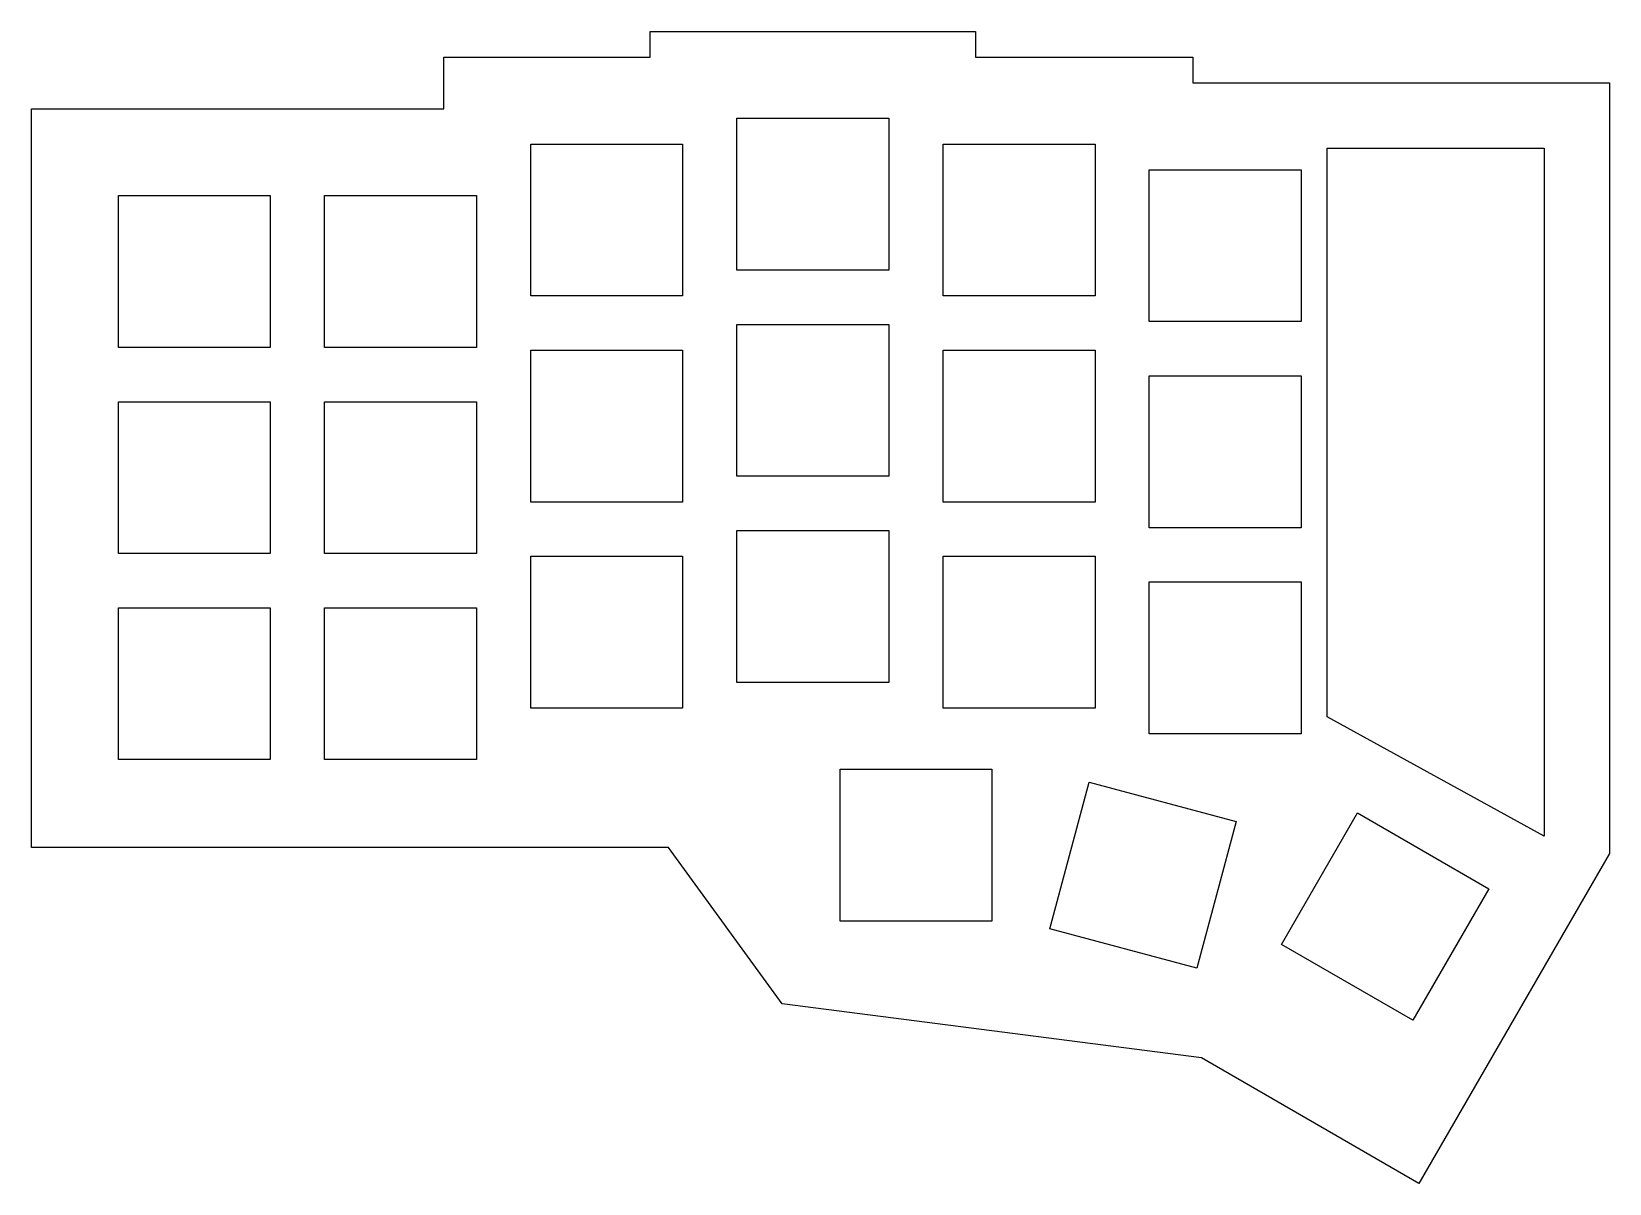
# Model space of a CAD drawing. Extents: x 0 to 146, y -109 to -3.
import ezdxf

# ---------------------------------------------------------------- set-up
doc = ezdxf.new("R2010")
doc.units = 0
doc.layers.add('Pocket005', color=7, linetype='CONTINUOUS')

msp = doc.modelspace()

# ---------------------------------------------------------------- linework, layer by layer
at = {"layer": 'Pocket005'}
for p, q in [((57.2297, -5.03922), (57.2297, -2.66922)), ((57.2297, -2.66922), (87.2297, -2.66922)), ((57.2297, -5.03922, 3), (57.2297, -2.66922, 3)), ((57.2297, -2.66922, 3), (87.2297, -2.66922, 3)), ((57.2297, -2.66922), (57.2297, -2.66922, 3)), ((57.2297, -5.03922), (57.2297, -2.66922)), ((57.2297, -5.03922, 3), (57.2297, -2.66922, 3)), ((57.2297, -2.66922), (57.2297, -2.66922, 3)), ((57.2297, -2.66922), (87.2297, -2.66922)), ((57.2297, -2.66922, 3), (87.2297, -2.66922, 3)), ((87.2297, -2.66922), (87.2297, -5.03922)), ((87.2297, -2.66922, 3), (87.2297, -5.03922, 3)), ((87.2297, -2.66922), (87.2297, -2.66922, 3)), ((87.2297, -2.66922), (87.2297, -2.66922, 3)), ((87.2297, -2.66922), (87.2297, -5.03922)), ((87.2297, -2.66922, 3), (87.2297, -5.03922, 3)), ((38.2297, -5.03922), (38.2297, -5.03922, 3)), ((38.2297, -9.78922), (38.2297, -5.03922)), ((38.2297, -9.78922, 3), (38.2297, -5.03922, 3)), ((38.2297, -9.78922), (38.2297, -5.03922)), ((38.2297, -5.03922), (57.2297, -5.03922)), ((38.2297, -9.78922, 3), (38.2297, -5.03922, 3)), ((38.2297, -5.03922, 3), (57.2297, -5.03922, 3)), ((38.2297, -5.03922), (38.2297, -5.03922, 3)), ((38.2297, -5.03922), (57.2297, -5.03922)), ((38.2297, -5.03922, 3), (57.2297, -5.03922, 3)), ((57.2297, -5.03922), (57.2297, -5.03922, 3)), ((57.2297, -5.03922), (57.2297, -5.03922, 3)), ((87.2297, -5.03922), (107.23, -5.03922)), ((87.2297, -5.03922, 3), (107.23, -5.03922, 3)), ((87.2297, -5.03922), (87.2297, -5.03922, 3)), ((87.2297, -5.03922), (87.2297, -5.03922, 3)), ((87.2297, -5.03922), (107.23, -5.03922)), ((87.2297, -5.03922, 3), (107.23, -5.03922, 3)), ((107.23, -5.03922), (107.23, -7.40922)), ((107.23, -5.03922, 3), (107.23, -7.40922, 3)), ((107.23, -5.03922), (107.23, -5.03922, 3)), ((107.23, -5.03922), (107.23, -5.03922, 3)), ((107.23, -5.03922), (107.23, -7.40922)), ((107.23, -5.03922, 3), (107.23, -7.40922, 3)), ((107.23, -7.40922), (145.634, -7.40922)), ((107.23, -7.40922, 3), (145.634, -7.40922, 3)), ((107.23, -7.40922), (107.23, -7.40922, 3)), ((107.23, -7.40922), (107.23, -7.40922, 3)), ((107.23, -7.40922), (145.634, -7.40922)), ((107.23, -7.40922, 3), (145.634, -7.40922, 3)), ((145.634, -7.40922), (145.634, -78.4547)), ((145.634, -7.40922, 3), (145.634, -78.4547, 3)), ((145.634, -7.40922), (145.634, -7.40922, 3)), ((145.634, -7.40922), (145.634, -78.4547)), ((145.634, -7.40922, 3), (145.634, -78.4547, 3)), ((145.634, -7.40922), (145.634, -7.40922, 3)), ((0.22967, -9.78922), (0.22967, -9.78922, 3)), ((0.22967, -9.78922), (38.2297, -9.78922)), ((0.22967, -9.78922, 3), (38.2297, -9.78922, 3)), ((0.22967, -9.78922), (0.22967, -9.78922, 3)), ((0.22967, -77.8892), (0.22967, -9.78922)), ((0.22967, -77.8892, 3), (0.22967, -9.78922, 3)), ((0.22967, -9.78922), (38.2297, -9.78922)), ((0.22967, -77.8892), (0.22967, -9.78922)), ((0.22967, -9.78922, 3), (38.2297, -9.78922, 3)), ((0.22967, -77.8892, 3), (0.22967, -9.78922, 3)), ((38.2297, -9.78922), (38.2297, -9.78922, 3)), ((38.2297, -9.78922), (38.2297, -9.78922, 3)), ((65.2297, -10.6692), (79.2297, -10.6692)), ((65.2297, -24.6692), (65.2297, -10.6692)), ((65.2297, -10.6692, 3), (79.2297, -10.6692, 3)), ((65.2297, -24.6692, 3), (65.2297, -10.6692, 3)), ((65.2297, -10.6692), (79.2297, -10.6692)), ((65.2297, -10.6692, 3), (79.2297, -10.6692, 3)), ((65.2297, -10.6692), (65.2297, -10.6692, 3)), ((65.2297, -24.6692), (65.2297, -10.6692)), ((65.2297, -10.6692), (65.2297, -10.6692, 3)), ((65.2297, -24.6692, 3), (65.2297, -10.6692, 3)), ((79.2297, -10.6692), (79.2297, -24.6692)), ((79.2297, -10.6692, 3), (79.2297, -24.6692, 3)), ((79.2297, -10.6692), (79.2297, -10.6692, 3)), ((79.2297, -10.6692), (79.2297, -24.6692)), ((79.2297, -10.6692, 3), (79.2297, -24.6692, 3)), ((79.2297, -10.6692), (79.2297, -10.6692, 3)), ((46.2297, -13.0392), (60.2297, -13.0392)), ((46.2297, -27.0392), (46.2297, -13.0392)), ((46.2297, -13.0392, 3), (60.2297, -13.0392, 3)), ((46.2297, -27.0392, 3), (46.2297, -13.0392, 3)), ((46.2297, -13.0392), (60.2297, -13.0392)), ((46.2297, -13.0392, 3), (60.2297, -13.0392, 3)), ((46.2297, -13.0392), (46.2297, -13.0392, 3)), ((46.2297, -27.0392), (46.2297, -13.0392)), ((46.2297, -13.0392), (46.2297, -13.0392, 3)), ((46.2297, -27.0392, 3), (46.2297, -13.0392, 3)), ((60.2297, -13.0392), (60.2297, -27.0392)), ((60.2297, -13.0392, 3), (60.2297, -27.0392, 3)), ((60.2297, -13.0392), (60.2297, -13.0392, 3)), ((60.2297, -13.0392), (60.2297, -27.0392)), ((60.2297, -13.0392, 3), (60.2297, -27.0392, 3)), ((60.2297, -13.0392), (60.2297, -13.0392, 3)), ((84.2297, -13.0392), (98.2297, -13.0392)), ((84.2297, -27.0392), (84.2297, -13.0392)), ((84.2297, -13.0392, 3), (98.2297, -13.0392, 3)), ((84.2297, -27.0392, 3), (84.2297, -13.0392, 3)), ((84.2297, -13.0392), (98.2297, -13.0392)), ((84.2297, -13.0392, 3), (98.2297, -13.0392, 3)), ((84.2297, -13.0392), (84.2297, -13.0392, 3)), ((84.2297, -27.0392), (84.2297, -13.0392)), ((84.2297, -13.0392), (84.2297, -13.0392, 3)), ((84.2297, -27.0392, 3), (84.2297, -13.0392, 3)), ((98.2297, -13.0392), (98.2297, -27.0392)), ((98.2297, -13.0392, 3), (98.2297, -27.0392, 3)), ((98.2297, -13.0392), (98.2297, -13.0392, 3)), ((98.2297, -13.0392), (98.2297, -27.0392)), ((98.2297, -13.0392, 3), (98.2297, -27.0392, 3)), ((98.2297, -13.0392), (98.2297, -13.0392, 3)), ((119.634, -13.4092), (139.634, -13.4092)), ((119.634, -65.847), (119.634, -13.4092)), ((119.634, -13.4092, 3), (139.634, -13.4092, 3)), ((119.634, -65.847, 3), (119.634, -13.4092, 3)), ((119.634, -13.4092), (139.634, -13.4092)), ((119.634, -13.4092, 3), (139.634, -13.4092, 3)), ((119.634, -13.4092), (119.634, -13.4092, 3)), ((119.634, -65.847), (119.634, -13.4092)), ((119.634, -13.4092), (119.634, -13.4092, 3)), ((119.634, -65.847, 3), (119.634, -13.4092, 3)), ((139.634, -13.4092), (139.634, -76.847)), ((139.634, -13.4092, 3), (139.634, -76.847, 3)), ((139.634, -13.4092), (139.634, -13.4092, 3)), ((139.634, -13.4092), (139.634, -76.847)), ((139.634, -13.4092, 3), (139.634, -76.847, 3)), ((139.634, -13.4092), (139.634, -13.4092, 3)), ((103.23, -15.4092), (117.23, -15.4092)), ((103.23, -29.4092), (103.23, -15.4092)), ((103.23, -15.4092, 3), (117.23, -15.4092, 3)), ((103.23, -29.4092, 3), (103.23, -15.4092, 3)), ((103.23, -15.4092), (117.23, -15.4092)), ((103.23, -15.4092, 3), (117.23, -15.4092, 3)), ((103.23, -15.4092), (103.23, -15.4092, 3)), ((103.23, -29.4092), (103.23, -15.4092)), ((103.23, -15.4092), (103.23, -15.4092, 3)), ((103.23, -29.4092, 3), (103.23, -15.4092, 3)), ((117.23, -15.4092), (117.23, -29.4092)), ((117.23, -15.4092, 3), (117.23, -29.4092, 3)), ((117.23, -15.4092), (117.23, -15.4092, 3)), ((117.23, -15.4092), (117.23, -29.4092)), ((117.23, -15.4092, 3), (117.23, -29.4092, 3)), ((117.23, -15.4092), (117.23, -15.4092, 3)), ((8.22967, -17.7892), (22.2297, -17.7892)), ((8.22967, -31.7892), (8.22967, -17.7892)), ((8.22967, -17.7892, 3), (22.2297, -17.7892, 3)), ((8.22967, -31.7892, 3), (8.22967, -17.7892, 3)), ((8.22967, -17.7892), (22.2297, -17.7892)), ((8.22967, -17.7892, 3), (22.2297, -17.7892, 3)), ((8.22967, -17.7892), (8.22967, -17.7892, 3)), ((8.22967, -31.7892), (8.22967, -17.7892)), ((8.22967, -17.7892), (8.22967, -17.7892, 3)), ((8.22967, -31.7892, 3), (8.22967, -17.7892, 3)), ((22.2297, -17.7892), (22.2297, -31.7892)), ((22.2297, -17.7892, 3), (22.2297, -31.7892, 3)), ((22.2297, -17.7892), (22.2297, -17.7892, 3)), ((22.2297, -17.7892), (22.2297, -31.7892)), ((22.2297, -17.7892, 3), (22.2297, -31.7892, 3)), ((22.2297, -17.7892), (22.2297, -17.7892, 3)), ((27.2297, -17.7892), (41.2297, -17.7892)), ((27.2297, -31.7892), (27.2297, -17.7892)), ((27.2297, -17.7892, 3), (41.2297, -17.7892, 3)), ((27.2297, -31.7892, 3), (27.2297, -17.7892, 3)), ((27.2297, -17.7892), (41.2297, -17.7892)), ((27.2297, -17.7892, 3), (41.2297, -17.7892, 3)), ((27.2297, -17.7892), (27.2297, -17.7892, 3)), ((27.2297, -31.7892), (27.2297, -17.7892)), ((27.2297, -17.7892), (27.2297, -17.7892, 3)), ((27.2297, -31.7892, 3), (27.2297, -17.7892, 3)), ((41.2297, -17.7892), (41.2297, -31.7892)), ((41.2297, -17.7892, 3), (41.2297, -31.7892, 3)), ((41.2297, -17.7892), (41.2297, -17.7892, 3)), ((41.2297, -17.7892), (41.2297, -31.7892)), ((41.2297, -17.7892, 3), (41.2297, -31.7892, 3)), ((41.2297, -17.7892), (41.2297, -17.7892, 3)), ((79.2297, -24.6692), (65.2297, -24.6692)), ((79.2297, -24.6692, 3), (65.2297, -24.6692, 3)), ((65.2297, -24.6692), (65.2297, -24.6692, 3)), ((79.2297, -24.6692), (65.2297, -24.6692)), ((65.2297, -24.6692), (65.2297, -24.6692, 3)), ((79.2297, -24.6692, 3), (65.2297, -24.6692, 3)), ((79.2297, -24.6692), (79.2297, -24.6692, 3)), ((79.2297, -24.6692), (79.2297, -24.6692, 3)), ((60.2297, -27.0392), (46.2297, -27.0392)), ((60.2297, -27.0392, 3), (46.2297, -27.0392, 3)), ((46.2297, -27.0392), (46.2297, -27.0392, 3)), ((60.2297, -27.0392), (46.2297, -27.0392)), ((46.2297, -27.0392), (46.2297, -27.0392, 3)), ((60.2297, -27.0392, 3), (46.2297, -27.0392, 3)), ((60.2297, -27.0392), (60.2297, -27.0392, 3)), ((60.2297, -27.0392), (60.2297, -27.0392, 3)), ((98.2297, -27.0392), (84.2297, -27.0392)), ((98.2297, -27.0392, 3), (84.2297, -27.0392, 3)), ((84.2297, -27.0392), (84.2297, -27.0392, 3)), ((98.2297, -27.0392), (84.2297, -27.0392)), ((84.2297, -27.0392), (84.2297, -27.0392, 3)), ((98.2297, -27.0392, 3), (84.2297, -27.0392, 3)), ((98.2297, -27.0392), (98.2297, -27.0392, 3)), ((98.2297, -27.0392), (98.2297, -27.0392, 3)), ((65.2297, -29.6692), (79.2297, -29.6692)), ((65.2297, -43.6692), (65.2297, -29.6692)), ((65.2297, -29.6692, 3), (79.2297, -29.6692, 3)), ((65.2297, -43.6692, 3), (65.2297, -29.6692, 3)), ((65.2297, -29.6692), (79.2297, -29.6692)), ((65.2297, -29.6692, 3), (79.2297, -29.6692, 3)), ((65.2297, -29.6692), (65.2297, -29.6692, 3)), ((65.2297, -43.6692), (65.2297, -29.6692)), ((65.2297, -29.6692), (65.2297, -29.6692, 3)), ((65.2297, -43.6692, 3), (65.2297, -29.6692, 3)), ((79.2297, -29.6692), (79.2297, -43.6692)), ((79.2297, -29.6692, 3), (79.2297, -43.6692, 3)), ((79.2297, -29.6692), (79.2297, -29.6692, 3)), ((79.2297, -29.6692), (79.2297, -43.6692)), ((79.2297, -29.6692, 3), (79.2297, -43.6692, 3)), ((79.2297, -29.6692), (79.2297, -29.6692, 3)), ((117.23, -29.4092), (103.23, -29.4092)), ((117.23, -29.4092, 3), (103.23, -29.4092, 3)), ((103.23, -29.4092), (103.23, -29.4092, 3)), ((117.23, -29.4092), (103.23, -29.4092)), ((103.23, -29.4092), (103.23, -29.4092, 3)), ((117.23, -29.4092, 3), (103.23, -29.4092, 3)), ((117.23, -29.4092), (117.23, -29.4092, 3)), ((117.23, -29.4092), (117.23, -29.4092, 3)), ((22.2297, -31.7892), (8.22967, -31.7892)), ((22.2297, -31.7892, 3), (8.22967, -31.7892, 3)), ((8.22967, -31.7892), (8.22967, -31.7892, 3)), ((22.2297, -31.7892), (8.22967, -31.7892)), ((8.22967, -31.7892), (8.22967, -31.7892, 3)), ((22.2297, -31.7892, 3), (8.22967, -31.7892, 3)), ((22.2297, -31.7892), (22.2297, -31.7892, 3)), ((22.2297, -31.7892), (22.2297, -31.7892, 3)), ((41.2297, -31.7892), (27.2297, -31.7892)), ((41.2297, -31.7892, 3), (27.2297, -31.7892, 3)), ((27.2297, -31.7892), (27.2297, -31.7892, 3)), ((41.2297, -31.7892), (27.2297, -31.7892)), ((27.2297, -31.7892), (27.2297, -31.7892, 3)), ((41.2297, -31.7892, 3), (27.2297, -31.7892, 3)), ((41.2297, -31.7892), (41.2297, -31.7892, 3)), ((41.2297, -31.7892), (41.2297, -31.7892, 3)), ((46.2297, -32.0392), (60.2297, -32.0392)), ((46.2297, -46.0392), (46.2297, -32.0392)), ((46.2297, -32.0392, 3), (60.2297, -32.0392, 3)), ((46.2297, -46.0392, 3), (46.2297, -32.0392, 3)), ((46.2297, -32.0392), (60.2297, -32.0392)), ((46.2297, -32.0392, 3), (60.2297, -32.0392, 3)), ((46.2297, -32.0392), (46.2297, -32.0392, 3)), ((46.2297, -46.0392), (46.2297, -32.0392)), ((46.2297, -32.0392), (46.2297, -32.0392, 3)), ((46.2297, -46.0392, 3), (46.2297, -32.0392, 3)), ((60.2297, -32.0392), (60.2297, -46.0392)), ((60.2297, -32.0392, 3), (60.2297, -46.0392, 3)), ((60.2297, -32.0392), (60.2297, -32.0392, 3)), ((60.2297, -32.0392), (60.2297, -46.0392)), ((60.2297, -32.0392, 3), (60.2297, -46.0392, 3)), ((60.2297, -32.0392), (60.2297, -32.0392, 3)), ((84.2297, -32.0392), (98.2297, -32.0392)), ((84.2297, -46.0392), (84.2297, -32.0392)), ((84.2297, -32.0392, 3), (98.2297, -32.0392, 3)), ((84.2297, -46.0392, 3), (84.2297, -32.0392, 3)), ((84.2297, -32.0392), (98.2297, -32.0392)), ((84.2297, -32.0392, 3), (98.2297, -32.0392, 3)), ((84.2297, -32.0392), (84.2297, -32.0392, 3)), ((84.2297, -46.0392), (84.2297, -32.0392)), ((84.2297, -32.0392), (84.2297, -32.0392, 3)), ((84.2297, -46.0392, 3), (84.2297, -32.0392, 3)), ((98.2297, -32.0392), (98.2297, -46.0392)), ((98.2297, -32.0392, 3), (98.2297, -46.0392, 3)), ((98.2297, -32.0392), (98.2297, -32.0392, 3)), ((98.2297, -32.0392), (98.2297, -46.0392)), ((98.2297, -32.0392, 3), (98.2297, -46.0392, 3)), ((98.2297, -32.0392), (98.2297, -32.0392, 3)), ((103.23, -34.4092), (117.23, -34.4092)), ((103.23, -48.4092), (103.23, -34.4092)), ((103.23, -34.4092, 3), (117.23, -34.4092, 3)), ((103.23, -48.4092, 3), (103.23, -34.4092, 3)), ((103.23, -34.4092), (117.23, -34.4092)), ((103.23, -34.4092, 3), (117.23, -34.4092, 3)), ((103.23, -34.4092), (103.23, -34.4092, 3)), ((103.23, -48.4092), (103.23, -34.4092)), ((103.23, -34.4092), (103.23, -34.4092, 3)), ((103.23, -48.4092, 3), (103.23, -34.4092, 3)), ((117.23, -34.4092), (117.23, -48.4092)), ((117.23, -34.4092, 3), (117.23, -48.4092, 3)), ((117.23, -34.4092), (117.23, -34.4092, 3)), ((117.23, -34.4092), (117.23, -48.4092)), ((117.23, -34.4092, 3), (117.23, -48.4092, 3)), ((117.23, -34.4092), (117.23, -34.4092, 3)), ((8.22967, -36.7892), (22.2297, -36.7892)), ((8.22967, -50.7892), (8.22967, -36.7892)), ((8.22967, -36.7892, 3), (22.2297, -36.7892, 3)), ((8.22967, -50.7892, 3), (8.22967, -36.7892, 3)), ((8.22967, -36.7892), (22.2297, -36.7892)), ((8.22967, -36.7892, 3), (22.2297, -36.7892, 3)), ((8.22967, -36.7892), (8.22967, -36.7892, 3)), ((8.22967, -50.7892), (8.22967, -36.7892)), ((8.22967, -36.7892), (8.22967, -36.7892, 3)), ((8.22967, -50.7892, 3), (8.22967, -36.7892, 3)), ((22.2297, -36.7892), (22.2297, -50.7892)), ((22.2297, -36.7892, 3), (22.2297, -50.7892, 3)), ((22.2297, -36.7892), (22.2297, -36.7892, 3)), ((22.2297, -36.7892), (22.2297, -50.7892)), ((22.2297, -36.7892, 3), (22.2297, -50.7892, 3)), ((22.2297, -36.7892), (22.2297, -36.7892, 3)), ((27.2297, -36.7892), (41.2297, -36.7892)), ((27.2297, -50.7892), (27.2297, -36.7892)), ((27.2297, -36.7892, 3), (41.2297, -36.7892, 3)), ((27.2297, -50.7892, 3), (27.2297, -36.7892, 3)), ((27.2297, -36.7892), (41.2297, -36.7892)), ((27.2297, -36.7892, 3), (41.2297, -36.7892, 3)), ((27.2297, -36.7892), (27.2297, -36.7892, 3)), ((27.2297, -50.7892), (27.2297, -36.7892)), ((27.2297, -36.7892), (27.2297, -36.7892, 3)), ((27.2297, -50.7892, 3), (27.2297, -36.7892, 3)), ((41.2297, -36.7892), (41.2297, -50.7892)), ((41.2297, -36.7892, 3), (41.2297, -50.7892, 3)), ((41.2297, -36.7892), (41.2297, -36.7892, 3)), ((41.2297, -36.7892), (41.2297, -50.7892)), ((41.2297, -36.7892, 3), (41.2297, -50.7892, 3)), ((41.2297, -36.7892), (41.2297, -36.7892, 3)), ((79.2297, -43.6692), (65.2297, -43.6692)), ((79.2297, -43.6692, 3), (65.2297, -43.6692, 3)), ((65.2297, -43.6692), (65.2297, -43.6692, 3)), ((79.2297, -43.6692), (65.2297, -43.6692)), ((65.2297, -43.6692), (65.2297, -43.6692, 3)), ((79.2297, -43.6692, 3), (65.2297, -43.6692, 3)), ((79.2297, -43.6692), (79.2297, -43.6692, 3)), ((79.2297, -43.6692), (79.2297, -43.6692, 3)), ((60.2297, -46.0392), (46.2297, -46.0392)), ((60.2297, -46.0392, 3), (46.2297, -46.0392, 3)), ((46.2297, -46.0392), (46.2297, -46.0392, 3)), ((60.2297, -46.0392), (46.2297, -46.0392)), ((46.2297, -46.0392), (46.2297, -46.0392, 3)), ((60.2297, -46.0392, 3), (46.2297, -46.0392, 3)), ((60.2297, -46.0392), (60.2297, -46.0392, 3)), ((60.2297, -46.0392), (60.2297, -46.0392, 3)), ((98.2297, -46.0392), (84.2297, -46.0392)), ((98.2297, -46.0392, 3), (84.2297, -46.0392, 3)), ((84.2297, -46.0392), (84.2297, -46.0392, 3)), ((98.2297, -46.0392), (84.2297, -46.0392)), ((84.2297, -46.0392), (84.2297, -46.0392, 3)), ((98.2297, -46.0392, 3), (84.2297, -46.0392, 3)), ((98.2297, -46.0392), (98.2297, -46.0392, 3)), ((98.2297, -46.0392), (98.2297, -46.0392, 3)), ((65.2297, -48.6692), (79.2297, -48.6692)), ((65.2297, -62.6692), (65.2297, -48.6692)), ((65.2297, -48.6692, 3), (79.2297, -48.6692, 3)), ((65.2297, -62.6692, 3), (65.2297, -48.6692, 3)), ((65.2297, -48.6692), (79.2297, -48.6692)), ((65.2297, -48.6692, 3), (79.2297, -48.6692, 3)), ((65.2297, -48.6692), (65.2297, -48.6692, 3)), ((65.2297, -62.6692), (65.2297, -48.6692)), ((65.2297, -48.6692), (65.2297, -48.6692, 3)), ((65.2297, -62.6692, 3), (65.2297, -48.6692, 3)), ((79.2297, -48.6692), (79.2297, -62.6692)), ((79.2297, -48.6692, 3), (79.2297, -62.6692, 3)), ((79.2297, -48.6692), (79.2297, -48.6692, 3)), ((79.2297, -48.6692), (79.2297, -62.6692)), ((79.2297, -48.6692, 3), (79.2297, -62.6692, 3)), ((79.2297, -48.6692), (79.2297, -48.6692, 3)), ((117.23, -48.4092), (103.23, -48.4092)), ((117.23, -48.4092, 3), (103.23, -48.4092, 3)), ((103.23, -48.4092), (103.23, -48.4092, 3)), ((117.23, -48.4092), (103.23, -48.4092)), ((103.23, -48.4092), (103.23, -48.4092, 3)), ((117.23, -48.4092, 3), (103.23, -48.4092, 3)), ((117.23, -48.4092), (117.23, -48.4092, 3)), ((117.23, -48.4092), (117.23, -48.4092, 3)), ((22.2297, -50.7892), (8.22967, -50.7892)), ((22.2297, -50.7892, 3), (8.22967, -50.7892, 3)), ((8.22967, -50.7892), (8.22967, -50.7892, 3)), ((22.2297, -50.7892), (8.22967, -50.7892)), ((8.22967, -50.7892), (8.22967, -50.7892, 3)), ((22.2297, -50.7892, 3), (8.22967, -50.7892, 3)), ((22.2297, -50.7892), (22.2297, -50.7892, 3)), ((22.2297, -50.7892), (22.2297, -50.7892, 3)), ((41.2297, -50.7892), (27.2297, -50.7892)), ((41.2297, -50.7892, 3), (27.2297, -50.7892, 3)), ((27.2297, -50.7892), (27.2297, -50.7892, 3)), ((41.2297, -50.7892), (27.2297, -50.7892)), ((27.2297, -50.7892), (27.2297, -50.7892, 3)), ((41.2297, -50.7892, 3), (27.2297, -50.7892, 3)), ((41.2297, -50.7892), (41.2297, -50.7892, 3)), ((41.2297, -50.7892), (41.2297, -50.7892, 3)), ((46.2297, -51.0392), (60.2297, -51.0392)), ((46.2297, -65.0392), (46.2297, -51.0392)), ((46.2297, -51.0392, 3), (60.2297, -51.0392, 3)), ((46.2297, -65.0392, 3), (46.2297, -51.0392, 3)), ((46.2297, -51.0392), (60.2297, -51.0392)), ((46.2297, -51.0392, 3), (60.2297, -51.0392, 3)), ((46.2297, -51.0392), (46.2297, -51.0392, 3)), ((46.2297, -65.0392), (46.2297, -51.0392)), ((46.2297, -51.0392), (46.2297, -51.0392, 3)), ((46.2297, -65.0392, 3), (46.2297, -51.0392, 3)), ((60.2297, -51.0392), (60.2297, -65.0392)), ((60.2297, -51.0392, 3), (60.2297, -65.0392, 3)), ((60.2297, -51.0392), (60.2297, -51.0392, 3)), ((60.2297, -51.0392), (60.2297, -65.0392)), ((60.2297, -51.0392, 3), (60.2297, -65.0392, 3)), ((60.2297, -51.0392), (60.2297, -51.0392, 3)), ((84.2297, -51.0392), (98.2297, -51.0392)), ((84.2297, -65.0392), (84.2297, -51.0392)), ((84.2297, -51.0392, 3), (98.2297, -51.0392, 3)), ((84.2297, -65.0392, 3), (84.2297, -51.0392, 3)), ((84.2297, -51.0392), (98.2297, -51.0392)), ((84.2297, -51.0392, 3), (98.2297, -51.0392, 3)), ((84.2297, -51.0392), (84.2297, -51.0392, 3)), ((84.2297, -65.0392), (84.2297, -51.0392)), ((84.2297, -51.0392), (84.2297, -51.0392, 3)), ((84.2297, -65.0392, 3), (84.2297, -51.0392, 3)), ((98.2297, -51.0392), (98.2297, -65.0392)), ((98.2297, -51.0392, 3), (98.2297, -65.0392, 3)), ((98.2297, -51.0392), (98.2297, -51.0392, 3)), ((98.2297, -51.0392), (98.2297, -65.0392)), ((98.2297, -51.0392, 3), (98.2297, -65.0392, 3)), ((98.2297, -51.0392), (98.2297, -51.0392, 3)), ((103.23, -53.4092), (117.23, -53.4092)), ((103.23, -67.4092), (103.23, -53.4092)), ((103.23, -53.4092, 3), (117.23, -53.4092, 3)), ((103.23, -67.4092, 3), (103.23, -53.4092, 3)), ((103.23, -53.4092), (117.23, -53.4092)), ((103.23, -53.4092, 3), (117.23, -53.4092, 3)), ((103.23, -53.4092), (103.23, -53.4092, 3)), ((103.23, -67.4092), (103.23, -53.4092)), ((103.23, -53.4092), (103.23, -53.4092, 3)), ((103.23, -67.4092, 3), (103.23, -53.4092, 3)), ((117.23, -53.4092), (117.23, -67.4092)), ((117.23, -53.4092, 3), (117.23, -67.4092, 3)), ((117.23, -53.4092), (117.23, -53.4092, 3)), ((117.23, -53.4092), (117.23, -67.4092)), ((117.23, -53.4092, 3), (117.23, -67.4092, 3)), ((117.23, -53.4092), (117.23, -53.4092, 3)), ((8.22967, -55.7892), (22.2297, -55.7892)), ((8.22967, -69.7892), (8.22967, -55.7892)), ((8.22967, -55.7892, 3), (22.2297, -55.7892, 3)), ((8.22967, -69.7892, 3), (8.22967, -55.7892, 3)), ((8.22967, -55.7892), (22.2297, -55.7892)), ((8.22967, -55.7892, 3), (22.2297, -55.7892, 3)), ((8.22967, -55.7892), (8.22967, -55.7892, 3)), ((8.22967, -69.7892), (8.22967, -55.7892)), ((8.22967, -55.7892), (8.22967, -55.7892, 3)), ((8.22967, -69.7892, 3), (8.22967, -55.7892, 3)), ((22.2297, -55.7892), (22.2297, -69.7892)), ((22.2297, -55.7892, 3), (22.2297, -69.7892, 3)), ((22.2297, -55.7892), (22.2297, -55.7892, 3)), ((22.2297, -55.7892), (22.2297, -69.7892)), ((22.2297, -55.7892, 3), (22.2297, -69.7892, 3)), ((22.2297, -55.7892), (22.2297, -55.7892, 3)), ((27.2297, -55.7892), (41.2297, -55.7892)), ((27.2297, -69.7892), (27.2297, -55.7892)), ((27.2297, -55.7892, 3), (41.2297, -55.7892, 3)), ((27.2297, -69.7892, 3), (27.2297, -55.7892, 3)), ((27.2297, -55.7892), (41.2297, -55.7892)), ((27.2297, -55.7892, 3), (41.2297, -55.7892, 3)), ((27.2297, -55.7892), (27.2297, -55.7892, 3)), ((27.2297, -69.7892), (27.2297, -55.7892)), ((27.2297, -55.7892), (27.2297, -55.7892, 3)), ((27.2297, -69.7892, 3), (27.2297, -55.7892, 3)), ((41.2297, -55.7892), (41.2297, -69.7892)), ((41.2297, -55.7892, 3), (41.2297, -69.7892, 3)), ((41.2297, -55.7892), (41.2297, -55.7892, 3)), ((41.2297, -55.7892), (41.2297, -69.7892)), ((41.2297, -55.7892, 3), (41.2297, -69.7892, 3)), ((41.2297, -55.7892), (41.2297, -55.7892, 3)), ((79.2297, -62.6692), (65.2297, -62.6692)), ((79.2297, -62.6692, 3), (65.2297, -62.6692, 3)), ((65.2297, -62.6692), (65.2297, -62.6692, 3)), ((79.2297, -62.6692), (65.2297, -62.6692)), ((65.2297, -62.6692), (65.2297, -62.6692, 3)), ((79.2297, -62.6692, 3), (65.2297, -62.6692, 3)), ((79.2297, -62.6692), (79.2297, -62.6692, 3)), ((79.2297, -62.6692), (79.2297, -62.6692, 3)), ((60.2297, -65.0392), (46.2297, -65.0392)), ((60.2297, -65.0392, 3), (46.2297, -65.0392, 3)), ((46.2297, -65.0392), (46.2297, -65.0392, 3)), ((60.2297, -65.0392), (46.2297, -65.0392)), ((46.2297, -65.0392), (46.2297, -65.0392, 3)), ((60.2297, -65.0392, 3), (46.2297, -65.0392, 3)), ((60.2297, -65.0392), (60.2297, -65.0392, 3)), ((60.2297, -65.0392), (60.2297, -65.0392, 3)), ((98.2297, -65.0392), (84.2297, -65.0392)), ((98.2297, -65.0392, 3), (84.2297, -65.0392, 3)), ((84.2297, -65.0392), (84.2297, -65.0392, 3)), ((98.2297, -65.0392), (84.2297, -65.0392)), ((84.2297, -65.0392), (84.2297, -65.0392, 3)), ((98.2297, -65.0392, 3), (84.2297, -65.0392, 3)), ((98.2297, -65.0392), (98.2297, -65.0392, 3)), ((98.2297, -65.0392), (98.2297, -65.0392, 3)), ((139.634, -76.847), (119.634, -65.847)), ((139.634, -76.847, 3), (119.634, -65.847, 3)), ((139.634, -76.847), (119.634, -65.847)), ((119.634, -65.847), (119.634, -65.847, 3)), ((139.634, -76.847, 3), (119.634, -65.847, 3)), ((119.634, -65.847), (119.634, -65.847, 3)), ((117.23, -67.4092), (103.23, -67.4092)), ((117.23, -67.4092, 3), (103.23, -67.4092, 3)), ((103.23, -67.4092), (103.23, -67.4092, 3)), ((117.23, -67.4092), (103.23, -67.4092)), ((103.23, -67.4092), (103.23, -67.4092, 3)), ((117.23, -67.4092, 3), (103.23, -67.4092, 3)), ((117.23, -67.4092), (117.23, -67.4092, 3)), ((117.23, -67.4092), (117.23, -67.4092, 3)), ((22.2297, -69.7892), (8.22967, -69.7892)), ((22.2297, -69.7892, 3), (8.22967, -69.7892, 3)), ((8.22967, -69.7892), (8.22967, -69.7892, 3)), ((22.2297, -69.7892), (8.22967, -69.7892)), ((8.22967, -69.7892), (8.22967, -69.7892, 3)), ((22.2297, -69.7892, 3), (8.22967, -69.7892, 3)), ((22.2297, -69.7892), (22.2297, -69.7892, 3)), ((22.2297, -69.7892), (22.2297, -69.7892, 3)), ((41.2297, -69.7892), (27.2297, -69.7892)), ((41.2297, -69.7892, 3), (27.2297, -69.7892, 3)), ((27.2297, -69.7892), (27.2297, -69.7892, 3)), ((41.2297, -69.7892), (27.2297, -69.7892)), ((27.2297, -69.7892), (27.2297, -69.7892, 3)), ((41.2297, -69.7892, 3), (27.2297, -69.7892, 3)), ((41.2297, -69.7892), (41.2297, -69.7892, 3)), ((41.2297, -69.7892), (41.2297, -69.7892, 3)), ((74.7297, -70.6692), (88.7297, -70.6692)), ((74.7297, -84.6692), (74.7297, -70.6692)), ((74.7297, -70.6692, 3), (88.7297, -70.6692, 3)), ((74.7297, -84.6692, 3), (74.7297, -70.6692, 3)), ((74.7297, -70.6692), (88.7297, -70.6692)), ((74.7297, -70.6692, 3), (88.7297, -70.6692, 3)), ((74.7297, -70.6692), (74.7297, -70.6692, 3)), ((74.7297, -84.6692), (74.7297, -70.6692)), ((74.7297, -70.6692), (74.7297, -70.6692, 3)), ((74.7297, -84.6692, 3), (74.7297, -70.6692, 3)), ((88.7297, -70.6692), (88.7297, -84.6692)), ((88.7297, -70.6692, 3), (88.7297, -84.6692, 3)), ((88.7297, -70.6692), (88.7297, -70.6692, 3)), ((88.7297, -70.6692), (88.7297, -84.6692)), ((88.7297, -70.6692, 3), (88.7297, -84.6692, 3)), ((88.7297, -70.6692), (88.7297, -70.6692, 3)), ((94.0797, -85.3922), (97.7031, -71.8692)), ((94.0797, -85.3922, 3), (97.7031, -71.8692, 3)), ((94.0797, -85.3922), (97.7031, -71.8692)), ((94.0797, -85.3922, 3), (97.7031, -71.8692, 3)), ((97.7031, -71.8692), (111.226, -75.4927)), ((97.7031, -71.8692, 3), (111.226, -75.4927, 3)), ((97.7031, -71.8692), (111.226, -75.4927)), ((97.7031, -71.8692, 3), (111.226, -75.4927, 3)), ((97.7031, -71.8692), (97.7031, -71.8692, 3)), ((97.7031, -71.8692), (97.7031, -71.8692, 3)), ((111.226, -75.4927), (107.603, -89.0156)), ((111.226, -75.4927, 3), (107.603, -89.0156, 3)), ((111.226, -75.4927), (107.603, -89.0156)), ((111.226, -75.4927, 3), (107.603, -89.0156, 3)), ((111.226, -75.4927), (111.226, -75.4927, 3)), ((111.226, -75.4927), (111.226, -75.4927, 3)), ((115.403, -86.817), (122.403, -74.6927)), ((115.403, -86.817, 3), (122.403, -74.6927, 3)), ((115.403, -86.817), (122.403, -74.6927)), ((115.403, -86.817, 3), (122.403, -74.6927, 3)), ((122.403, -74.6927), (134.527, -81.6927)), ((122.403, -74.6927, 3), (134.527, -81.6927, 3)), ((122.403, -74.6927), (134.527, -81.6927)), ((122.403, -74.6927, 3), (134.527, -81.6927, 3)), ((122.403, -74.6927), (122.403, -74.6927, 3)), ((122.403, -74.6927), (122.403, -74.6927, 3)), ((139.634, -76.847), (139.634, -76.847, 3)), ((139.634, -76.847), (139.634, -76.847, 3)), ((0.22967, -77.8892), (0.22967, -77.8892, 3)), ((58.9245, -77.8892), (0.22967, -77.8892)), ((58.9245, -77.8892, 3), (0.22967, -77.8892, 3)), ((0.22967, -77.8892), (0.22967, -77.8892, 3)), ((58.9245, -77.8892), (0.22967, -77.8892)), ((58.9245, -77.8892, 3), (0.22967, -77.8892, 3)), ((69.3971, -92.2878), (58.9245, -77.8892)), ((69.3971, -92.2878, 3), (58.9245, -77.8892, 3)), ((58.9245, -77.8892), (58.9245, -77.8892, 3)), ((58.9245, -77.8892), (58.9245, -77.8892, 3)), ((69.3971, -92.2878), (58.9245, -77.8892)), ((69.3971, -92.2878, 3), (58.9245, -77.8892, 3)), ((145.634, -78.4547), (128.08, -108.859)), ((145.634, -78.4547, 3), (128.08, -108.859, 3)), ((145.634, -78.4547), (128.08, -108.859)), ((145.634, -78.4547, 3), (128.08, -108.859, 3)), ((145.634, -78.4547), (145.634, -78.4547, 3)), ((145.634, -78.4547), (145.634, -78.4547, 3)), ((134.527, -81.6927), (127.527, -93.817)), ((134.527, -81.6927, 3), (127.527, -93.817, 3)), ((134.527, -81.6927), (127.527, -93.817)), ((134.527, -81.6927, 3), (127.527, -93.817, 3)), ((134.527, -81.6927), (134.527, -81.6927, 3)), ((134.527, -81.6927), (134.527, -81.6927, 3)), ((88.7297, -84.6692), (74.7297, -84.6692)), ((88.7297, -84.6692, 3), (74.7297, -84.6692, 3)), ((74.7297, -84.6692), (74.7297, -84.6692, 3)), ((88.7297, -84.6692), (74.7297, -84.6692)), ((74.7297, -84.6692), (74.7297, -84.6692, 3)), ((88.7297, -84.6692, 3), (74.7297, -84.6692, 3)), ((88.7297, -84.6692), (88.7297, -84.6692, 3)), ((88.7297, -84.6692), (88.7297, -84.6692, 3)), ((107.603, -89.0156), (94.0797, -85.3922)), ((107.603, -89.0156, 3), (94.0797, -85.3922, 3)), ((94.0797, -85.3922), (94.0797, -85.3922, 3)), ((107.603, -89.0156), (94.0797, -85.3922)), ((94.0797, -85.3922), (94.0797, -85.3922, 3)), ((107.603, -89.0156, 3), (94.0797, -85.3922, 3)), ((127.527, -93.817), (115.403, -86.817)), ((127.527, -93.817, 3), (115.403, -86.817, 3)), ((115.403, -86.817), (115.403, -86.817, 3)), ((127.527, -93.817), (115.403, -86.817)), ((115.403, -86.817), (115.403, -86.817, 3)), ((127.527, -93.817, 3), (115.403, -86.817, 3)), ((107.603, -89.0156), (107.603, -89.0156, 3)), ((107.603, -89.0156), (107.603, -89.0156, 3)), ((108.046, -97.2921), (69.3971, -92.2878)), ((108.046, -97.2921, 3), (69.3971, -92.2878, 3)), ((69.3971, -92.2878), (69.3971, -92.2878, 3)), ((69.3971, -92.2878), (69.3971, -92.2878, 3)), ((108.046, -97.2921), (69.3971, -92.2878)), ((108.046, -97.2921, 3), (69.3971, -92.2878, 3)), ((127.527, -93.817), (127.527, -93.817, 3)), ((127.527, -93.817), (127.527, -93.817, 3)), ((128.08, -108.859), (108.046, -97.2921)), ((128.08, -108.859, 3), (108.046, -97.2921, 3)), ((108.046, -97.2921), (108.046, -97.2921, 3)), ((108.046, -97.2921), (108.046, -97.2921, 3)), ((128.08, -108.859), (108.046, -97.2921)), ((128.08, -108.859, 3), (108.046, -97.2921, 3)), ((128.08, -108.859), (128.08, -108.859, 3)), ((128.08, -108.859), (128.08, -108.859, 3))]:
    msp.add_line(p, q, dxfattribs=at)

doc.saveas('drawing.dxf')
